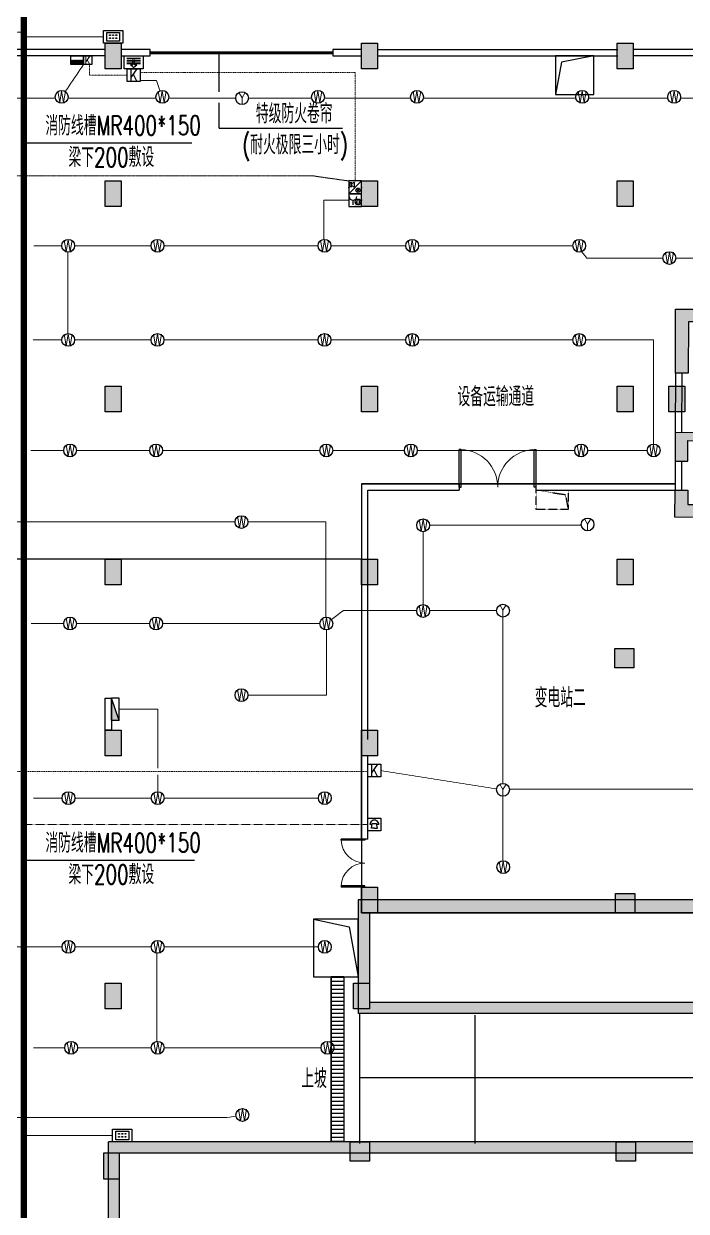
# Model space of a CAD drawing. Extents: x -1348811 to 123514, y -640545 to 749356.
# Drawn here: x -532860 to -512182, y -199809 to -162753 of the extents above; entities that cross this region are included whole.
import ezdxf
from ezdxf.enums import TextEntityAlignment as Align

# ---------------------------------------------------------------- set-up
doc = ezdxf.new("R2010")
doc.units = 0
doc.header["$LTSCALE"] = 10
doc.header["$MEASUREMENT"] = 0
for name, pattern in [('8.17_for siteplandwg$0$DASH', [0.35, 0.25, -0.1]), ('ACAD_ISO11W100', [33.5, 12, -3, 12, -3, 0.5, -3]), ('DASH', [0.35, 0.25, -0.1]), ('DASHDOT', [25.4, 12.7, -6.35, 0, -6.35]), ('DASHED', [0.75, 0.5, -0.25]), ('常规', [20, 10, 0, 10])]:
    doc.linetypes.add(name, pattern=pattern)
doc.layers.get('0').update_dxf_attribs({"linetype": 'CONTINUOUS'})
for name, color, linetype in [('A-STAIRS', 9, 'CONTINUOUS'), ('COLU', 1, 'CONTINUOUS'), ('COLU_HATCH', 252, 'CONTINUOUS'), ('dxh', 252, 'CONTINUOUS'), ('dxsqt', 1, 'CONTINUOUS'), ('HT-TEXT', 7, 'CONTINUOUS'), ('jlq', 1, 'CONTINUOUS'), ('JPS-WALL', 7, 'CONTINUOUS'), ('JPS-XHS', 7, 'CONTINUOUS'), ('PUB_HATCH', 9, 'CONTINUOUS'), ('RD-equip', 3, 'CONTINUOUS'), ('RD-Text', 4, 'CONTINUOUS'), ('STAIR', 9, 'CONTINUOUS'), ('STAIRS', 9, 'CONTINUOUS'), ('TEXT', 7, 'CONTINUOUS'), ('wall', 8, 'CONTINUOUS'), ('WINDOW', 4, 'CONTINUOUS'), ('大空间线缆层', 1, 'CONTINUOUS'), ('排水设施', 163, 'CONTINUOUS')]:
    doc.layers.add(name, color=color, linetype=linetype)
doc.layers.add('RD-Line', color=2, linetype='常规', lineweight=0)
doc.styles.add('_TEL_DIM', font='SIMPLEX', dxfattribs={"width": 0.8, "height": 3.5, "bigfont": 'HZTXT'})
doc.styles.add('FS1', font='txt4.shx', dxfattribs={"width": 0.8, "bigfont": 'fstxt.shx'})
doc.styles.add('FS2', font='tjromans.shx', dxfattribs={"width": 0.8, "bigfont": 'tjhztxt.shx'})
doc.styles.get("Standard").update_dxf_attribs({"font": 'GBENOR', "bigfont": 'GBCBIG'})
doc.linetypes.add('HD', pattern='A,3.5,-0.1,["HD",_TEL_DIM,S=0.07,R=0,X=0,Y=-0.1],-0.52', length=4.12)

# ---------------------------------------------------------------- blocks, each defined once
blk = doc.blocks.new('zw')
at = {"layer": 'COLU_HATCH'}
for points in [[(63950, -124800), (64450, -124800), (64450, -125600), (63950, -125600)], [(71950, -124800), (72450, -124800), (72450, -125600), (71950, -125600)], [(79927, -124800), (80427, -124800), (80427, -125600), (79927, -125600)], [(63950, -129100), (64450, -129100), (64450, -129900), (63950, -129900)], [(71950, -129100), (72450, -129100), (72450, -129900), (71950, -129900)], [(79927, -129100), (80427, -129100), (80427, -129900), (79927, -129900)], [(63950, -135500), (64450, -135500), (64450, -136300), (63950, -136300)], [(71950, -135500), (72450, -135500), (72450, -136300), (71950, -136300)], [(79927, -135500), (80427, -135500), (80427, -136300), (79927, -136300)], [(81542, -135505), (82042, -135505), (82042, -136305), (81542, -136305)], [(63950, -140900), (64450, -140900), (64450, -141700), (63950, -141700)], [(71950, -140900), (72450, -140900), (72450, -141700), (71950, -141700)], [(79927, -140900), (80427, -140900), (80427, -141700), (79927, -141700)], [(79854, -143691), (80454, -143691), (80454, -144291), (79854, -144291)], [(63950, -146233), (64450, -146233), (64450, -147033), (63950, -147033)], [(71950, -146233), (72450, -146233), (72450, -147033), (71950, -147033)], [(71950, -151133), (72450, -151133), (72450, -151933), (71950, -151933)], [(79877, -151333), (80477, -151333), (80477, -151933), (79877, -151933)], [(63950, -154133), (64450, -154133), (64450, -154933), (63950, -154933)], [(71700, -154133), (72200, -154133), (72200, -154933), (71700, -154933)], [(71600, -159083), (72200, -159083), (72200, -159683), (71600, -159683)], [(79900, -159083), (80500, -159083), (80500, -159683), (79900, -159683)], [(63900, -160233), (64400, -160233), (64400, -159433), (63900, -159433)]]:
    blk.add_hatch(color=256, dxfattribs=at).paths.add_polyline_path(points)
at = {"layer": 'COLU'}
for points in [[(63950, -124800), (64450, -124800), (64450, -125600), (63950, -125600)], [(71950, -124800), (72450, -124800), (72450, -125600), (71950, -125600)], [(79927, -124800), (80427, -124800), (80427, -125600), (79927, -125600)], [(63950, -129100), (64450, -129100), (64450, -129900), (63950, -129900)], [(71950, -129100), (72450, -129100), (72450, -129900), (71950, -129900)], [(79927, -129100), (80427, -129100), (80427, -129900), (79927, -129900)], [(63950, -135500), (64450, -135500), (64450, -136300), (63950, -136300)], [(71950, -135500), (72450, -135500), (72450, -136300), (71950, -136300)], [(79927, -135500), (80427, -135500), (80427, -136300), (79927, -136300)], [(81542, -135505), (82042, -135505), (82042, -136305), (81542, -136305)], [(63950, -140900), (64450, -140900), (64450, -141700), (63950, -141700)], [(71950, -140900), (72450, -140900), (72450, -141700), (71950, -141700)], [(79927, -140900), (80427, -140900), (80427, -141700), (79927, -141700)], [(79854, -143691), (80454, -143691), (80454, -144291), (79854, -144291)], [(63950, -146233), (64450, -146233), (64450, -147033), (63950, -147033)], [(71950, -146233), (72450, -146233), (72450, -147033), (71950, -147033)], [(71950, -151133), (72450, -151133), (72450, -151933), (71950, -151933)], [(79877, -151333), (80477, -151333), (80477, -151933), (79877, -151933)], [(63950, -154133), (64450, -154133), (64450, -154933), (63950, -154933)], [(71700, -154133), (72200, -154133), (72200, -154933), (71700, -154933)], [(71600, -159083), (72200, -159083), (72200, -159683), (71600, -159683)], [(79900, -159083), (80500, -159083), (80500, -159683), (79900, -159683)], [(63900, -160233), (64400, -160233), (64400, -159433), (63900, -159433)]]:
    blk.add_lwpolyline(points, close=True, dxfattribs=at)
blk = doc.blocks.new('jlqq')
at = {"layer": 'PUB_HATCH'}
for points in [[(91805, -155098), (89555, -155098), (89555, -151330), (89155, -151330), (89155, -155498), (91405, -155498), (91405, -158748), (73005, -158748), (73005, -162298), (94581, -162298), (94788, -161948), (73355, -161948), (73355, -159148), (91805, -159148)], [(65555, -166648), (92005, -166648), (92213, -166298), (65205, -166298), (65205, -190598), (57205, -190598), (57205, -203068), (57555, -203068), (57555, -190948), (65555, -190948)]]:
    blk.add_hatch(color=256, dxfattribs=at).paths.add_polyline_path(points)
at = {"layer": 'jlq'}
for p, q in [((91405, -158748), (73005, -158748)), ((73005, -158748), (73005, -162298)), ((73355, -159148), (73355, -161948)), ((91805, -159148), (73355, -159148)), ((94581, -162298), (73005, -162298)), ((94788, -161948), (73355, -161948)), ((65205, -190598), (65205, -166298)), ((92213, -166298), (65205, -166298)), ((65555, -190948), (65555, -166648)), ((92005, -166648), (65555, -166648))]:
    blk.add_line(p, q, dxfattribs=at)
blk = doc.blocks.new('A$C00D673E7')
at = {"layer": '排水设施'}
blk.add_lwpolyline([(0, 0), (1200, 0), (1200, 1200), (0, 1200)], close=True, dxfattribs=at)
blk.add_lwpolyline([(1200, 1200), (189, 1005), (0, 0)], dxfattribs=at)
blk = doc.blocks.new('$DorLib2D$00000002')
for p, q in [((-0.5, 0), (-0.5, 0.4875)), ((-0.475, 0.4875), (-0.5, 0.4875)), ((-0.475, 0), (-0.475, 0.4875)), ((0.475, 0), (0.475, 0.4875)), ((0.475, 0.4875), (0.5, 0.4875)), ((0.5, 0), (0.5, 0.4875)), ((-0.5, 0), (-0.475, 0)), ((0.5, 0), (0.475, 0))]:
    blk.add_line(p, q)
at = {"lineweight": 13}
for centre, start, end in [((-0.4875, 0), 0, 88.53072), ((0.4875, 0), 91.46928, 180)]:
    blk.add_arc(centre, 0.4875, start, end, dxfattribs=at)
blk = doc.blocks.new('WG')
at = {"layer": 'RD-equip'}
blk.add_circle((0, 0), 200, dxfattribs=at)
at = {"layer": 'RD-equip', "color": 4, "style": 'FS1', "width": 0.8}
blk.add_attdef('消防', text='', height=360, dxfattribs=at).set_placement((0, 0), align=Align.MIDDLE)
blk = doc.blocks.new('WWWW')
at = {"layer": 'RD-equip'}
blk.add_blockref('WG', (0, 0), dxfattribs=at).add_auto_attribs({'消防': 'W'})
blk = doc.blocks.new('yy')
at = {"layer": 'RD-equip'}
blk.add_circle((0, 0), 200, dxfattribs=at)
at = {"layer": 'RD-equip', "color": 4, "style": 'FS1', "width": 0.8}
blk.add_attdef('Y', text='', height=360, dxfattribs=at).set_placement((0, 0), align=Align.MIDDLE)
blk = doc.blocks.new('YYYY')
at = {"layer": 'RD-equip'}
blk.add_blockref('yy', (0, 0), dxfattribs=at).add_auto_attribs({'Y': 'Y'})
blk = doc.blocks.new('FHJL')
at = {"layer": 'RD-equip', "color": 4}
for p, q in [((-212, 331), (210, 331)), ((-212, 274), (210, 274)), ((-212, 221), (210, 221)), ((-212, 168), (210, 168)), ((-97, 120), (-31, 120)), ((0, 43), (-97, 120)), ((-31, 120), (-31, 293)), ((0, 43), (97, 120)), ((31, 120), (31, 293)), ((97, 120), (31, 120))]:
    blk.add_line(p, q, dxfattribs=at)
at = {"layer": 'RD-equip'}
blk.add_lwpolyline([(300, 400), (300, 0), (-300, 0), (-300, 400)], close=True, dxfattribs=at)
blk = doc.blocks.new('daadfadada')
at = {"layer": 'RD-equip'}
blk.add_lwpolyline([(-300, 600), (300, 600), (300, 0), (-300, 0)], close=True, dxfattribs=at)
at = {"layer": 'RD-equip', "color": 4, "style": 'FS1', "width": 0.8}
blk.add_attdef('M', text='', height=600, dxfattribs=at).set_placement((0, 300), align=Align.MIDDLE)
blk = doc.blocks.new('$equip$00001636')
for p, q in [((0.5, 0), (-0.5, 0)), ((0.5, 0), (-0.5, -1)), ((-0.5, 0), (-0.5, -1)), ((0.5, -1), (0.5, 0)), ((-0.417, -0.135, 0), (-0.417, -0.435, 0)), ((-0.269, -0.135, 0), (-0.417, -0.135, 0)), ((-0.417, -0.435, 0), (-0.269, -0.435, 0)), ((-0.269, -0.185, 0), (-0.069, -0.085, 0)), ((-0.269, -0.435, 0), (-0.269, -0.135, 0)), ((-0.069, -0.485, 0), (-0.269, -0.385, 0)), ((-0.069, -0.085, 0), (-0.069, -0.485, 0)), ((0.105, -0.602), (0.344, -0.841)), ((0.105, -0.841), (0.344, -0.602)), ((-0.5, -1), (0.5, -1))]:
    blk.add_line(p, q)
blk.add_circle((0.225, -0.722), 0.169)
for p in [(0, 0), (-0.5, -0.5), (0.5, -0.5), (0, -1)]:
    blk.add_point(p)
at = {"flags": 9}
blk.add_attdef('A', (0, 0), '', height=0.00002, dxfattribs=at)
blk.add_attdef('B', text='', height=0.4, dxfattribs=at).set_placement((0.884, -0.7), align=Align.MIDDLE_CENTER)
blk = doc.blocks.new('$equip$00001630')
for p, q in [((-0.5, 0), (-0.5, -1)), ((0.5, 0), (-0.5, 0)), ((0.5, -1), (0.5, 0)), ((-0.169, -0.5), (-0.169, -0.85)), ((-0.5, -1), (0.5, -1))]:
    blk.add_line(p, q)
for radius in [0.226, 0.113]:
    blk.add_circle((0.227, -0.64), radius)
blk.add_arc((-0.169, -0.2), 0.3, 180, 0)
for p in [(0, 0), (-0.5, -0.5), (0.5, -0.5), (0, -1)]:
    blk.add_point(p)
at = {"flags": 9}
blk.add_attdef('A', (0, 0), '', height=0.00002, dxfattribs=at)
blk.add_attdef('B', text='', height=0.4, dxfattribs=at).set_placement((0.884, -0.7), align=Align.MIDDLE_CENTER)
blk = doc.blocks.new('f-fjg')
at = {"layer": 'dxh'}
for points in [[(17800, 3800), (15050, 3800), (15050, 3100), (15300, 3100), (15300, 3400), (17400, 3400), (17400, 1900), (15050, 1900), (15050, 1175), (15300, 1175), (15300, 1700), (17400, 1700), (17400, -450), (15300, -450), (15300, 75), (15050, 75), (15050, -1175), (15300, -1175), (15300, -650), (17650, -650), (17650, 400), (18700, 400), (18700, 800), (17800, 800)], [(10150, -800), (10400, -800), (10400, 3100), (11000, 3100), (11000, 3500), (10000, 3500), (10000, 800), (9100, 800), (9100, 400), (10150, 400)], [(12900, -2900), (13150, -2900), (13150, 2000), (12900, 2000)], [(11750, 1800), (11550, 1800), (11550, -2360), (11750, -2360)], [(3000, 800), (4150, 800), (4150, 400), (3400, 400), (3400, -400), (3250, -400), (3250, -1650), (3000, -1650), (3000, -400), (2700, -400), (2700, 0), (3000, 0)], [(5350, 800), (5350, 400), (6300, 400), (6300, -2350), (6550, -2350), (6550, 400), (6900, 400), (6900, 800)], [(20900, 800), (20900, 400), (21250, 400), (21250, -2350), (21500, -2350), (21500, 400), (22450, 400), (22450, 800)], [(24800, 800), (23650, 800), (23650, 400), (24400, 400), (24400, -400), (24550, -400), (24550, -1650), (24800, -1650), (24800, -400), (25100, -400), (25100, 0), (24800, 0)], [(400, -400), (1100, -400), (1100, 0), (0, 0), (0, -2000), (400, -2000)], [(27400, -400), (27400, -2000), (27800, -2000), (27800, 0), (26700, 0), (26700, -400)], [(8400, -3850), (8400, -4100), (10400, -4100), (10400, -3900), (11550, -3900), (11550, -4100), (13150, -4100), (13150, -3900), (11750, -3900), (11750, -3700), (10400, -3700), (10400, -2150), (10150, -2150), (10150, -3850)], [(17400, -4100), (19400, -4100), (19400, -3850), (17650, -3850), (17650, -2150), (17400, -2150), (17400, -2800), (15300, -2800), (15300, -2275), (15050, -2275), (15050, -3000), (17400, -3000)], [(400, -4100), (3000, -4100), (3000, -4500), (3250, -4500), (3250, -3850), (0, -3850), (0, -4750), (400, -4750)], [(24550, -3850), (24550, -4500), (24800, -4500), (24800, -4100), (27400, -4100), (27400, -4750), (27800, -4750), (27800, -3850)], [(4175, -7500), (4425, -7500), (4425, -5350), (4175, -5350)], [(8350, -6500), (8600, -6500), (8600, -5600), (11250, -5600), (11250, -6000), (11500, -6000), (11500, -5600), (13100, -5600), (13100, -5350), (8350, -5350)], [(19200, -5600), (19200, -6500), (19450, -6500), (19450, -5350), (15200, -5350), (15200, -5600)], [(23625, -5350), (23375, -5350), (23375, -7500), (23625, -7500)], [(600, -6500), (600, -7950), (1000, -7950), (1000, -6500), (1000, -6100), (400, -6100), (400, -5650), (0, -5650), (0, -6500)], [(27800, -6500), (27800, -5650), (27400, -5650), (27400, -6100), (26800, -6100), (26800, -6500), (26800, -7950), (27200, -7950), (27200, -6500)], [(19200, -11000), (19800, -11000), (19800, -10600), (19450, -10600), (19450, -8400), (19200, -8400)], [(3400, -10600), (3400, -11000), (4800, -11000), (4800, -10600), (4425, -10600), (4425, -8700), (4175, -8700), (4175, -10600)], [(8350, -10600), (8000, -10600), (8000, -11000), (8600, -11000), (8600, -8700), (8350, -8700)], [(23375, -10600), (23000, -10600), (23000, -11000), (24400, -11000), (24400, -10600), (23625, -10600), (23625, -8700), (23375, -8700)], [(1000, -9350), (600, -9350), (600, -11000), (1600, -11000), (1600, -10600), (1000, -10600)], [(10600, -9850), (11500, -9850), (11500, -9600), (10200, -9600), (10200, -14000), (10800, -14000), (10800, -13600), (10600, -13600)], [(17900, -9600), (15250, -9600), (15250, -9850), (17500, -9850), (17500, -11000), (17900, -11000)], [(26800, -10600), (26200, -10600), (26200, -11000), (27200, -11000), (27200, -9350), (26800, -9350)], [(15100, -14000), (15100, -13600), (14350, -13600), (14350, -12250), (14100, -12250), (14100, -13600), (13700, -13600), (13700, -14000)], [(17900, -12250), (17500, -12250), (17500, -13600), (16900, -13600), (16900, -14000), (17900, -14000)]]:
    blk.add_hatch(color=256, dxfattribs=at).paths.add_polyline_path(points)
at = {"layer": 'dxsqt'}
for points in [[(15050, 3100), (15050, 3800), (17800, 3800), (17800, 800), (18700, 800), (18700, 400), (17650, 400), (17650, -650), (15300, -650), (15300, -1175), (15050, -1175), (15050, 75), (15300, 75), (15300, -450), (17400, -450), (17400, 1700), (15300, 1700), (15300, 1175), (15050, 1175), (15050, 1900), (17400, 1900), (17400, 3400), (15300, 3400), (15300, 3100), (15050, 3100)], [(10400, 3100), (10400, -800), (10150, -800), (10150, 400), (9100, 400), (9100, 800), (10000, 800), (10000, 3500), (11000, 3500), (11000, 3100), (10400, 3100)], [(3400, 400), (4150, 400), (4150, 800), (3000, 800), (3000, 0), (2700, 0), (2700, -400), (3000, -400), (3000, -1650), (3250, -1650), (3250, -400), (3400, -400), (3400, 400)], [(6900, 800), (6900, 400), (6550, 400), (6550, -2350), (6300, -2350), (6300, 400), (5350, 400), (5350, 800), (6900, 800)], [(21250, 400), (20900, 400), (20900, 800), (22450, 800), (22450, 400), (21500, 400), (21500, -2350), (21250, -2350), (21250, 400)], [(24400, 400), (23650, 400), (23650, 800), (24800, 800), (24800, 0), (25100, 0), (25100, -400), (24800, -400), (24800, -1650), (24550, -1650), (24550, -400), (24400, -400), (24400, 400)], [(400, -400), (400, -2000), (0, -2000), (0, 0), (1100, 0), (1100, -400), (400, -400)], [(27800, 0), (26700, 0), (26700, -400), (27400, -400), (27400, -2000), (27800, -2000), (27800, 0)], [(17650, -2150), (17650, -3850), (19400, -3850), (19400, -4100), (17400, -4100), (17400, -3000), (15050, -3000), (15050, -3000), (15050, -3000), (15050, -2275), (15300, -2275), (15300, -2800), (17400, -2800), (17400, -2150), (17650, -2150)], [(3250, -3850), (0, -3850), (0, -4750), (400, -4750), (400, -4100), (3000, -4100), (3000, -4500), (3250, -4500), (3250, -3850)], [(24550, -3850), (27800, -3850), (27800, -4750), (27400, -4750), (27400, -4100), (24800, -4100), (24800, -4500), (24550, -4500), (24550, -3850)], [(8350, -5350), (8350, -6500), (8600, -6500), (8600, -5600), (11250, -5600), (11250, -6000), (11500, -6000), (11500, -5600), (13100, -5600), (13100, -5350), (8350, -5350)], [(400, -5650), (400, -6100), (1000, -6100), (1000, -6500), (1000, -6500), (1000, -7950), (600, -7950), (600, -6500), (0, -6500), (0, -5650), (400, -5650)], [(27400, -6100), (26800, -6100), (26800, -6500), (26800, -6500), (26800, -7950), (27200, -7950), (27200, -6500), (27800, -6500), (27800, -5650), (27400, -5650), (27400, -6100)], [(19200, -11000), (19800, -11000), (19800, -10600), (19450, -10600), (19450, -8400), (19200, -8400), (19200, -11000)], [(3400, -10600), (3400, -11000), (4800, -11000), (4800, -10600), (4425, -10600), (4425, -8700), (4175, -8700), (4175, -10600), (3400, -10600)], [(23375, -10600), (23000, -10600), (23000, -11000), (24400, -11000), (24400, -10600), (23625, -10600), (23625, -8700), (23375, -8700), (23375, -10600)], [(1000, -10600), (1000, -9350), (600, -9350), (600, -11000), (1600, -11000), (1600, -10600), (1000, -10600)], [(10200, -14000), (10800, -14000), (10800, -13600), (10600, -13600), (10600, -9850), (11500, -9850), (11500, -9600), (10200, -9600), (10200, -14000)], [(17900, -11000), (17500, -11000), (17500, -9850), (15250, -9850), (15250, -9600), (17900, -9600), (17900, -11000)], [(26200, -10600), (26800, -10600), (26800, -9350), (27200, -9350), (27200, -11000), (26200, -11000), (26200, -10600)], [(13700, -13600), (14100, -13600), (14100, -12250), (14350, -12250), (14350, -13600), (15100, -13600), (15100, -14000), (13700, -14000), (13700, -13600)], [(16900, -13600), (16900, -14000), (17900, -14000), (17900, -12250), (17500, -12250), (17500, -13600), (16900, -13600)]]:
    blk.add_lwpolyline(points, dxfattribs=at)
for points in [[(12900, 2000), (13150, 2000), (13150, -2900), (12900, -2900)], [(11750, 1800), (11750, -2360), (11550, -2360), (11550, 1800)], [(11750, 1800), (11750, -2360), (11550, -2360), (11550, 1800)], [(10400, -4100), (10400, -3900), (11550, -3900), (11550, -4100), (13150, -4100), (13150, -3900), (11750, -3900), (11750, -3700), (10400, -3700), (10400, -2150), (10150, -2150), (10150, -3850), (8400, -3850), (8400, -4100)], [(4425, -5350), (4425, -7500), (4175, -7500), (4175, -5350)], [(19200, -6500), (19200, -5600), (15200, -5600), (15200, -5350), (19450, -5350), (19450, -6500)], [(23375, -7500), (23625, -7500), (23625, -5350), (23375, -5350)], [(8000, -10600), (8350, -10600), (8350, -8700), (8600, -8700), (8600, -11000), (8000, -11000)]]:
    blk.add_lwpolyline(points, close=True, dxfattribs=at)
blk = doc.blocks.new('DXHS')
at = {"layer": 'JPS-XHS'}
blk.add_hatch(color=256, dxfattribs=at).paths.add_polyline_path([(-350, 240), (-350, 0), (350, 0)])
at = {"layer": 'JPS-XHS', "linetype": 'Continuous'}
for p, q in [((-350, 240), (-350, 0)), ((-350, 240), (350, 240)), ((-350, 0), (350, 0)), ((350, 240), (350, 0))]:
    blk.add_line(p, q, dxfattribs=at)
at = {"layer": 'JPS-XHS'}
blk.add_line((-350, 240), (350, 0), dxfattribs=at)
blk = doc.blocks.new('adfarq2daasdfwqdf')
at = {"color": 4}
for p, q in [((-73, 0), (-139, 0)), ((-94, -112), (-67, 29)), ((-67, 29), (62, 29)), ((94, -112), (62, 29)), ((139, 0), (71, 0)), ((0, -112), (-94, -112)), ((0, -112), (94, -112))]:
    blk.add_line(p, q, dxfattribs=at)
blk.add_ellipse((0, 0), major_axis=(98.3, 98.3), ratio=1, start_param=5.497787, end_param=8.63938, dxfattribs=at)
at = {"layer": 'RD-equip'}
blk.add_lwpolyline([(-201, 200), (199, 200), (199, -200), (-201, -200)], close=True, dxfattribs=at)
blk = doc.blocks.new('dafsdgdgdfgh')
at = {"layer": 'RD-equip'}
blk.add_lwpolyline([(300, 400), (300, 0), (-300, 0), (-300, 400)], close=True, dxfattribs=at)
at = {"layer": 'RD-Text'}
for points in [[(200, 333), (200, 67), (-200, 67), (-200, 333)], [(-113, 257), (-87, 257), (-87, 237), (-113, 237)], [(-113, 163), (-87, 163), (-87, 143), (-113, 143)], [(-13, 257), (13, 257), (13, 237), (-13, 237)], [(-13, 163), (13, 163), (13, 143), (-13, 143)], [(87, 257), (113, 257), (113, 237), (87, 237)], [(87, 163), (113, 163), (113, 143), (87, 143)]]:
    blk.add_lwpolyline(points, close=True, dxfattribs=at)

msp = doc.modelspace()

# ---------------------------------------------------------------- hatches: boundary and pattern name
at = {"layer": 'STAIRS'}
h = msp.add_hatch(dxfattribs=at)
h.set_pattern_fill('ANSI31', color=252, scale=1000, angle=315, style=0)
h.paths.add_polyline_path([(-523267.7, -192492.9), (-522867.7, -192492.9), (-522867.7, -197642.9), (-523267.7, -197642.9)])

# ---------------------------------------------------------------- linework, layer by layer
at = {"layer": 'A-STAIRS', "linetype": 'ByBlock'}
for p, q in [((-523267.7, -192492.9), (-523267.7, -197642.9)), ((-522867.7, -192492.9), (-522867.7, -197642.9)), ((-522367.7, -197692.9), (-522367.7, -193642.9)), ((-518767.7, -197692.9), (-518767.7, -193692.9)), ((-522867.7, -197642.9), (-523267.7, -197642.9))]:
    msp.add_line(p, q, dxfattribs=at)
at = {"layer": 'A-STAIRS'}
msp.add_line((-522867.7, -192492.9), (-523267.7, -192492.9), dxfattribs=at)
at = {"layer": 'A-STAIRS', "linetype": 'DASH'}
msp.add_lwpolyline([(-516867.7, -177309.4), (-515955.5, -177445.3), (-515867.7, -177909.4)], dxfattribs=at)
msp.add_lwpolyline([(-515867.7, -177909.4), (-516867.7, -177909.4), (-516867.7, -177309.4), (-515867.7, -177309.4)], close=True, dxfattribs=at)
at = {"layer": 'A-STAIRS', "linetype": 'ByBlock'}
for points in [[(-523817.7, -192492.9), (-522417.7, -192492.9), (-522417.7, -190692.9), (-523817.7, -190692.9)], [(-523267.7, -192492.9), (-522867.7, -192492.9), (-522867.7, -197642.9), (-523267.7, -197642.9)]]:
    msp.add_lwpolyline(points, close=True, dxfattribs=at)
for points in [[(-523817.7, -190692.9), (-522699.3, -190931.6), (-522417.7, -192492.9)], [(-474767.7, -195642.9), (-522367.7, -195642.9)]]:
    msp.add_lwpolyline(points, dxfattribs=at)
at = {"layer": 'HT-TEXT'}
for p, q in [((-526757.2, -164881.6, 0), (-526757.2, -163659.4)), ((-526757.2, -166011.5, 0), (-526757.2, -165220.8, 0)), ((-526757.2, -166011.5, 0), (-522911.6, -166011.5, 0))]:
    msp.add_line(p, q, dxfattribs=at)
at = {"layer": 'JPS-WALL'}
msp.add_lwpolyline([(-530117.7, -183792.9), (-530117.7, -184792.9), (-530317.7, -184792.9), (-530317.7, -183792.9)], close=True, dxfattribs=at)
at = {"layer": 'RD-equip', "color": 4}
for p, q in [((-531391.1, -163894), (-531389.5, -163892.4)), ((-531391.1, -163908.9), (-531374.6, -163892.4)), ((-531391.1, -163923.9), (-531359.7, -163892.4)), ((-531391.1, -163938.8), (-531344.7, -163892.4)), ((-531391.1, -163953.7), (-531329.8, -163892.4)), ((-531391.1, -163968.7), (-531314.9, -163892.4)), ((-531391.1, -163983.6), (-531299.9, -163892.4)), ((-531391.1, -163998.5), (-531285, -163892.4)), ((-531391.1, -164013.4), (-531270.1, -163892.4)), ((-531388.2, -164025.4), (-531255.2, -163892.4)), ((-531373.2, -164025.4), (-531240.2, -163892.4)), ((-531358.3, -164025.4), (-531225.3, -163892.4)), ((-531343.4, -164025.4), (-531210.4, -163892.4)), ((-531328.4, -164025.4), (-531195.4, -163892.4)), ((-531313.5, -164025.4), (-531180.5, -163892.4)), ((-531298.6, -164025.4), (-531165.6, -163892.4)), ((-531283.6, -164025.4), (-531150.6, -163892.4)), ((-531268.7, -164025.4), (-531135.7, -163892.4)), ((-531253.8, -164025.4), (-531120.8, -163892.4)), ((-531238.9, -164025.4), (-531105.9, -163892.4)), ((-531223.9, -164025.4), (-531090.9, -163892.4)), ((-531209, -164025.4), (-531076, -163892.4)), ((-531194.1, -164025.4), (-531061.1, -163892.4)), ((-531179.1, -164025.4), (-531046.1, -163892.4)), ((-531164.2, -164025.4), (-531031.2, -163892.4)), ((-531149.3, -164025.4), (-531016.3, -163892.4)), ((-531134.4, -164025.4), (-531001.4, -163892.4)), ((-531119.4, -164025.4), (-530992.4, -163898.4)), ((-531104.5, -164025.4), (-530992.4, -163913.3)), ((-531089.6, -164025.4), (-530992.4, -163928.3)), ((-531074.6, -164025.4), (-530992.4, -163943.2)), ((-531059.7, -164025.4), (-530992.4, -163958.1)), ((-531044.8, -164025.4), (-530992.4, -163973.1)), ((-531029.8, -164025.4), (-530992.4, -163988)), ((-531014.9, -164025.4), (-530992.4, -164002.9)), ((-531000, -164025.4), (-530992.4, -164017.8))]:
    msp.add_line(p, q, dxfattribs=at)
at = {"layer": 'RD-equip'}
for points in [[(-531391.1, -163759.4), (-530992.4, -163759.4), (-530992.4, -164025.4), (-531391.1, -164025.4)], [(-530992.4, -163758.8), (-530732, -163758.8), (-530732, -164025.4), (-530992.4, -164025.4)]]:
    msp.add_lwpolyline(points, close=True, dxfattribs=at)
at = {"layer": 'RD-Line', "color": 1, "linetype": 'ACAD_ISO11W100', "ltscale": 0.05}
for p, q in [((-546517.6, -163017.2), (-532856, -163017.2)), ((-537236.4, -167496.9), (-523855.5, -167496.9)), ((-523855.5, -167496.9), (-522717.6, -167659.5))]:
    msp.add_line(p, q, dxfattribs=at)
at = {"layer": 'RD-Line', "linetype": 'HD', "ltscale": 0.4}
for p, q in [((-532856, -163159.5), (-530367.6, -163159.5)), ((-532856, -197442.9), (-530085.2, -197442.9))]:
    msp.add_line(p, q, dxfattribs=at)
at = {"layer": 'RD-Line'}
for p, q in [((-530992.4, -164025.4), (-531564.7, -164869.1)), ((-529229.5, -164520.8), (-528719.7, -164520.8)), ((-528719.7, -164520.8), (-528603.9, -164846.2)), ((-536341, -165074.6), (-531872.9, -165074.6)), ((-531481, -165074.6), (-528732.9, -165074.6)), ((-528341, -165074.6), (-527211.6, -165074.6)), ((-527211.6, -165074.6), (-526245.4, -165074.6)), ((-525845.4, -165074.6), (-523872.9, -165074.6)), ((-523481, -165074.6), (-520782.9, -165074.6)), ((-520391, -165074.6), (-515626.2, -165074.6)), ((-515234.2, -165074.6), (-512755.6, -165074.6)), ((-512363.7, -165074.6), (-507895.7, -165074.6)), ((-522717.6, -168259.4), (-523491.9, -168259.4)), ((-523491.9, -169483), (-523491.9, -168259.4)), ((-532544.9, -169682), (-531672.3, -169682)), ((-531272.3, -169682), (-528885.5, -169682)), ((-528485.5, -169682), (-523672.3, -169682)), ((-523272.3, -169682), (-520935.5, -169682)), ((-520535.5, -169682), (-515722.3, -169682)), ((-531484.8, -172419.3), (-531484.8, -169881.6)), ((-515284.9, -170065.2), (-515444.2, -169866.1)), ((-512908.3, -170065.2), (-515284.9, -170065.2)), ((-512508.3, -170065.9), (-508002.8, -170065.9)), ((-532564.4, -172618.9), (-531672.3, -172618.9)), ((-531272.3, -172618.9), (-528885.5, -172618.9)), ((-528485.5, -172618.9), (-527223, -172618.9)), ((-527211.6, -172618.9), (-523672.3, -172618.9)), ((-523272.3, -172618.9), (-520935.5, -172618.9)), ((-520535.5, -172618.9), (-515722.3, -172618.9)), ((-515322.3, -172618.9), (-513207.3, -172618.9)), ((-513207.3, -175868.8), (-513207.3, -172618.9)), ((-531613.9, -176068.7), (-532634.1, -176068.7)), ((-528928.7, -176068.7), (-531213.9, -176068.7)), ((-527223, -176068.7), (-528528.7, -176068.7)), ((-523613.9, -176068.7), (-527211.6, -176068.7)), ((-520978.7, -176068.7), (-523213.9, -176068.7)), ((-515663.9, -176068.7), (-520578.7, -176068.7)), ((-513400.5, -176068.7), (-515263.9, -176068.7)), ((-533865.1, -178299.3), (-527211.6, -178299.3)), ((-527211.6, -178299.3), (-526265.1, -178299.3)), ((-525865.1, -178299.3), (-523426.4, -178299.3)), ((-523426.4, -181269.1), (-523426.4, -178299.3)), ((-520395.1, -180878.3), (-520395.1, -178603)), ((-520195.5, -178397.4), (-515461.2, -178397.4)), ((-522892, -181068.1), (-523255.2, -181346.9)), ((-522885.9, -181066.1), (-520595, -181066.1)), ((-520195.8, -181066.1), (-518103.5, -181066.1)), ((-532633.6, -181468.7), (-531613.9, -181468.7)), ((-531213.9, -181468.7), (-528928.7, -181468.7)), ((-528528.7, -181468.7), (-527211.6, -181468.7)), ((-527211.6, -181468.7), (-523613.9, -181468.7)), ((-517903.5, -181265.3), (-517903.5, -186457.9)), ((-523406.2, -181668.5), (-523406.2, -183703.6)), ((-525865.1, -183703.6), (-523406.2, -183703.6)), ((-529877.7, -184142.9), (-528676.6, -184142.9)), ((-528676.6, -185985.8), (-528676.6, -184142.9)), ((-528676.6, -186717.4), (-528676.6, -186185.8)), ((-521717.7, -186057.7), (-518101.1, -186626.8)), ((-517704.2, -186641.8), (-510378.6, -186641.8)), ((-531663.9, -186917.4), (-532554.2, -186917.4)), ((-528878.7, -186917.4), (-531263.9, -186917.4)), ((-527211.6, -186917.4), (-528478.7, -186917.4)), ((-523663.9, -186917.4), (-527211.6, -186917.4)), ((-517904.1, -186857.9), (-517904.1, -188870.7)), ((-536478.7, -191559.2), (-531663.9, -191559.2)), ((-531263.9, -191559.2), (-528878.7, -191559.2)), ((-528478.7, -191559.2), (-527211.6, -191559.2)), ((-527211.6, -191559.2), (-523663.9, -191559.2)), ((-528704.6, -194509.8), (-528704.6, -191757.5)), ((-532552.3, -194708.2), (-531581.2, -194708.2)), ((-531181.2, -194708.2), (-528878.7, -194708.2)), ((-528478.7, -194708.2), (-527211.6, -194708.2)), ((-527211.6, -194708.2), (-523581.2, -194708.2)), ((-527211.6, -196884.8), (-533836.2, -196884.8)), ((-526524.3, -196884.8), (-527211.6, -196884.8)), ((-526524.3, -196884.8), (-526233.6, -196837.2))]:
    msp.add_line(p, q, dxfattribs=at)
at = {"layer": 'RD-Line', "color": 1, "linetype": 'DASHDOT', "ltscale": 0.018}
for p in [(-530805.4, -164025.4), (-529629.5, -164359.4)]:
    msp.add_line(p, (-530805.4, -164359.4), dxfattribs=at)
at = {"layer": 'RD-Line', "color": 1, "linetype": 'DASHDOT', "ltscale": 0.05}
for p, q in [((-529229.5, -164277.9), (-522517.6, -164277.9)), ((-522517.6, -167659.5), (-522517.6, -164277.9)), ((-522117.7, -186085.8), (-537411.3, -186085.8))]:
    msp.add_line(p, q, dxfattribs=at)
at = {"layer": 'RD-Line', "linetype": '8.17_for siteplandwg$0$DASH'}
msp.add_line((-522117.5, -187742.9), (-532856, -187742.9), dxfattribs=at)
at = {"layer": 'RD-Line', "linetype": 'DASHED', "ltscale": 0.8, "const_width": 200}
msp.add_lwpolyline([(-593371.5, -237095.8), (-593371.5, -219010.5), (-532856, -219010.5), (-532856, -132177.4), (-527399, -132177.4), (-527399, -22477.7)], dxfattribs=at)
at = {"layer": 'RD-Line'}
msp.add_arc((-522885.9, -181076.1), 10, 90, 127.50414, dxfattribs=at)
at = {"layer": 'RD-Text'}
for p, q in [((-532856, -166472.3), (-527611.9, -166472.3)), ((-532856, -188853.8), (-527529.4, -188853.8))]:
    msp.add_line(p, q, dxfattribs=at)
at = {"layer": 'STAIR'}
msp.add_line((-522317.7, -179459.4), (-541081.3, -179459.4), dxfattribs=at)
at = {"layer": 'wall', "linetype": 'ByBlock'}
for p, q in [((-530317.7, -163559.4), (-537817.7, -163559.4)), ((-530317.7, -163759.4), (-537817.7, -163759.4)), ((-528917.7, -163559.4), (-529817.7, -163559.4)), ((-529817.7, -163759.4), (-528917.7, -163759.4)), ((-528917.7, -163759.4), (-528917.7, -163559.4)), ((-522317.7, -163559.4), (-523217.7, -163559.4)), ((-523217.7, -163559.4), (-523217.7, -163759.4)), ((-523217.7, -163759.4), (-522317.7, -163759.4)), ((-521817.7, -163559.4), (-514317.7, -163559.4)), ((-521817.7, -163759.4), (-514317.7, -163759.4)), ((-506317.7, -163559.4), (-513840.4, -163559.4)), ((-506317.7, -163759.4), (-513840.4, -163759.4)), ((-522317.7, -177109.4), (-522317.7, -185090)), ((-522317.7, -177109.4), (-519267.7, -177109.4)), ((-519267.7, -177109.4), (-519267.7, -177309.4)), ((-516867.7, -177109.4), (-512532.3, -177109.4)), ((-516867.7, -177309.4), (-516867.7, -177109.4)), ((-522117.7, -177309.4), (-519267.7, -177309.4)), ((-522117.7, -185090), (-522117.7, -177309.4)), ((-516867.7, -177309.4), (-512532.9, -177309.4)), ((-522117.7, -188192.9), (-522317.7, -188192.9))]:
    msp.add_line(p, q, dxfattribs=at)
at = {"layer": 'wall'}
for p, q in [((-512522, -173654.9), (-512527.6, -175504.9)), ((-512322.1, -173655.5), (-512327.6, -175505.5)), ((-512530.2, -176404.9), (-512532.9, -177304.9)), ((-512330.2, -176405.5), (-512332.9, -177305.5)), ((-522317.7, -188192.9), (-522317.7, -185592.9)), ((-522117.7, -188192.9), (-522117.7, -185592.9))]:
    msp.add_line(p, q, dxfattribs=at)
msp.add_lwpolyline([(-512532.3, -177109.4), (-522317.7, -177109.4), (-522317.7, -190492.9), (-503617.6, -190492.9), (-503617.6, -186442.9), (-505867.7, -186442.9), (-505867.7, -182674.9)], dxfattribs=at)
at = {"layer": 'WINDOW', "linetype": 'ByBlock'}
for p, q in [((-519267.7, -177109.4), (-516867.7, -177109.4)), ((-522317.7, -188192.9), (-522317.7, -189692.9))]:
    msp.add_line(p, q, dxfattribs=at)
at = {"layer": 'WINDOW', "linetype": 'DASH', "ltscale": 2, "const_width": 100}
msp.add_lwpolyline([(-523217.7, -163659.4), (-528917.7, -163659.4)], dxfattribs=at)

# ---------------------------------------------------------------- block references
at = {"xscale": 0.9999, "yscale": 0.9999, "zscale": 0.9999}
for p in [(-530067.7, -163359.4), (-529785.3, -197642.9)]:
    msp.add_blockref('dafsdgdgdfgh', p, dxfattribs=at)
at = {"layer": 'COLU'}
msp.add_blockref('zw', (-594267.7, -38559.4), dxfattribs=at)
at = {"layer": 'dxh', "rotation": 359.8292750667289}
msp.add_blockref('f-fjg', (-512516.1, -171655), dxfattribs=at)
at = {"layer": 'jlq'}
msp.add_blockref('jlqq', (-595422.9, -31344.6), dxfattribs=at)
at = {"layer": 'JPS-XHS', "xscale": -1, "rotation": 270}
msp.add_blockref('DXHS', (-530117.7, -184142.9), dxfattribs=at)
at = {"layer": 'RD-equip'}
for name, p, xscale, yscale, zscale in [('FHJL', (-529429.5, -164159.4), 1.000005000270903, 1.000005000038072, 1.000005), ('$equip$00001636', (-522517.6, -167659.5), 399.9743999999482, 399.9743999999482, 399.9744), ('$equip$00001630', (-522517.6, -168059.4), 399.9743999999482, 399.9743999999482, 399.9744000000001)]:
    msp.add_blockref(name, p, dxfattribs=dict(at, xscale=xscale, yscale=yscale, zscale=zscale))
at = {"layer": 'RD-equip', "xscale": 0.6666700001806021, "yscale": 0.6666699999477714, "zscale": 0.66667}
for p in [(-529429.5, -164559.4), (-521917.7, -186257.7)]:
    msp.add_blockref('daadfadada', p, dxfattribs=at).add_auto_attribs({'M': 'K'})
at = {"layer": 'RD-equip'}
for name, p in [('WWWW', (-531677, -165034.6)), ('WWWW', (-528536.9, -165034.6)), ('YYYY', (-526045.4, -165074.6)), ('WWWW', (-523677, -165034.6)), ('WWWW', (-520586.9, -165034.6)), ('WWWW', (-515430.2, -165034.6)), ('WWWW', (-512559.7, -165034.6)), ('WWWW', (-531472.3, -169682)), ('WWWW', (-528685.5, -169682)), ('WWWW', (-523472.3, -169682)), ('WWWW', (-520735.5, -169682)), ('WWWW', (-515522.3, -169682)), ('WWWW', (-512708.3, -170065.4)), ('WWWW', (-531472.3, -172618.9)), ('WWWW', (-528685.5, -172618.9)), ('WWWW', (-523472.3, -172618.9)), ('WWWW', (-520735.5, -172618.9)), ('WWWW', (-515522.3, -172618.9)), ('WWWW', (-531413.9, -176068.7)), ('WWWW', (-528728.7, -176068.7)), ('WWWW', (-523413.9, -176068.7)), ('WWWW', (-520778.7, -176068.7)), ('WWWW', (-515463.9, -176068.7)), ('WWWW', (-513200.5, -176068.7)), ('WWWW', (-526065.1, -178303.6)), ('WWWW', (-520395.4, -178403)), ('YYYY', (-515262.2, -178377.2)), ('WWWW', (-520395.4, -181078.3)), ('YYYY', (-517903.5, -181065.3)), ('WWWW', (-531413.9, -181468.7)), ('WWWW', (-528728.7, -181468.7)), ('WWWW', (-523413.9, -181468.7)), ('WWWW', (-526065.1, -183703.6)), ('WWWW', (-531463.9, -186917.4)), ('WWWW', (-528678.7, -186917.4)), ('WWWW', (-523463.9, -186917.4)), ('YYYY', (-517903.5, -186657.9)), ('WWWW', (-517894.5, -189070.4)), ('WWWW', (-531463.9, -191559.2)), ('WWWW', (-528678.7, -191559.2)), ('WWWW', (-523463.9, -191559.2)), ('WWWW', (-531381.2, -194708.2)), ('WWWW', (-528678.7, -194708.2)), ('WWWW', (-523381.2, -194708.2)), ('WWWW', (-526036.2, -196804.9))]:
    msp.add_blockref(name, p, dxfattribs=at)
at = {"layer": 'WINDOW', "linetype": 'ByBlock'}
for p, xscale, yscale, zscale, rotation in [((-518067.7, -177209.4), 2400, 2400, 2400, 359.9999999999889), ((-522217.7, -188942.9), -1500, 1500, 1500, 89.99999999999113)]:
    msp.add_blockref('$DorLib2D$00000002', p, dxfattribs=dict(at, xscale=xscale, yscale=yscale, zscale=zscale, rotation=rotation))
at = {"layer": '大空间线缆层', "linetype": '常规', "xscale": 0.9999600000000483, "yscale": 0.9999599999611964, "zscale": 0.99996, "rotation": 0.03429375488022728}
msp.add_blockref('adfarq2daasdfwqdf', (-521916.5, -187742.8), dxfattribs=at)
at = {"layer": '排水设施'}
msp.add_blockref('A$C00D673E7', (-516267.7, -164959.4), dxfattribs=at)

# ---------------------------------------------------------------- texts
at = {"layer": 'RD-equip', "color": 4, "style": 'FS1', "width": 0.8}
msp.add_attdef('K', text='K', height=260.4, dxfattribs=at).set_placement((-530862.2, -163895.2), align=Align.MIDDLE)
at = {"layer": 'RD-Text', "style": 'FS2', "width": 0.7}
for s, p in [('消防线槽MR400*150', (-532185, -166236.3)), ('梁下200敷设', (-531464, -167224.9)), ('消防线槽MR400*150', (-532185, -188617.8)), ('梁下200敷设', (-531464, -189606.5))]:
    msp.add_text(s, height=600, rotation=0.16112, dxfattribs=at).set_placement(p)
at = {"layer": 'TEXT', "style": 'FS2', "width": 0.7}
msp.add_text('特级防火卷帘', height=600, rotation=0.16112, dxfattribs=at).set_placement((-524417.5, -165859.8, 0), align=Align.CENTER)
for s, p in [('(耐火极限三小时)', (-526043, -166833)), ('设备运输通道', (-519322.3, -174692.6)), ('变电站二', (-516911.8, -184085.9)), ('上坡', (-524197.1, -195970.3))]:
    msp.add_text(s, height=600, rotation=0.16112, dxfattribs=at).set_placement(p)

doc.saveas('drawing.dxf')
